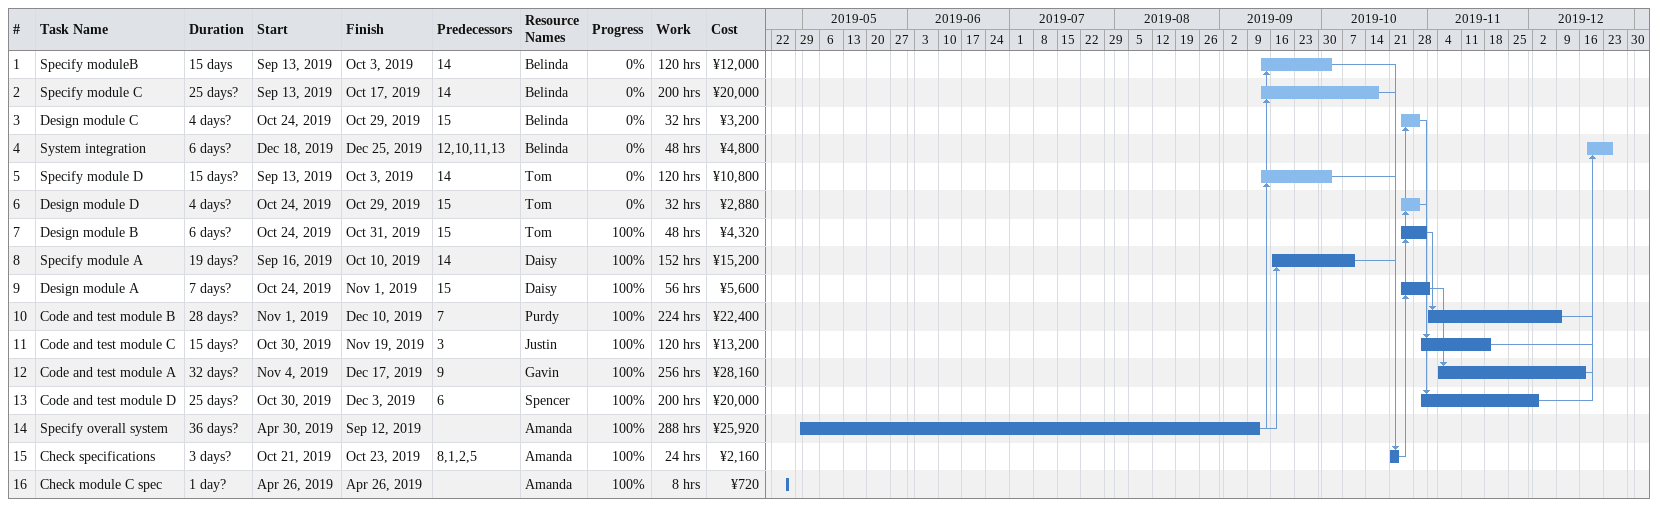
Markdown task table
| ID | Task | Duration | Start | Finish | Predecessors | Resources | % complete | Work (h) | Cost (¥) |
|---|---|---|---|---|---|---|---|---|---|
| 1 | Specify moduleB | 15d | 2019-09-13 | 2019-10-03 | 14 | Belinda | 0 | 120 | 12000 |
| 2 | Specify module C | 25d? | 2019-09-13 | 2019-10-17 | 14 | Belinda | 0 | 200 | 20000 |
| 3 | Design module C | 4d? | 2019-10-24 | 2019-10-29 | 15 | Belinda | 0 | 32 | 3200 |
| 4 | System integration | 6d? | 2019-12-18 | 2019-12-25 | 12, 10, 11, 13 | Belinda | 0 | 48 | 4800 |
| 5 | Specify module D | 15d? | 2019-09-13 | 2019-10-03 | 14 | Tom | 0 | 120 | 10800 |
| 6 | Design module D | 4d? | 2019-10-24 | 2019-10-29 | 15 | Tom | 0 | 32 | 2880 |
| 7 | Design module B | 6d? | 2019-10-24 | 2019-10-31 | 15 | Tom | 100 | 48 | 4320 |
| 8 | Specify module A | 19d? | 2019-09-16 | 2019-10-10 | 14 | Daisy | 100 | 152 | 15200 |
| 9 | Design module A | 7d? | 2019-10-24 | 2019-11-01 | 15 | Daisy | 100 | 56 | 5600 |
| 10 | Code and test module B | 28d? | 2019-11-01 | 2019-12-10 | 7 | Purdy | 100 | 224 | 22400 |
| 11 | Code and test module C | 15d? | 2019-10-30 | 2019-11-19 | 3 | Justin | 100 | 120 | 13200 |
| 12 | Code and test module A | 32d? | 2019-11-04 | 2019-12-17 | 9 | Gavin | 100 | 256 | 28160 |
| 13 | Code and test module D | 25d? | 2019-10-30 | 2019-12-03 | 6 | Spencer | 100 | 200 | 20000 |
| 14 | Specify overall system | 36d? | 2019-04-30 | 2019-09-12 |  | Amanda | 100 | 288 | 25920 |
| 15 | Check specifications | 3d? | 2019-10-21 | 2019-10-23 | 8, 1, 2, 5 | Amanda | 100 | 24 | 2160 |
| 16 | Check module C spec | 1d? | 2019-04-26 | 2019-04-26 |  | Amanda | 100 | 8 | 720 |
